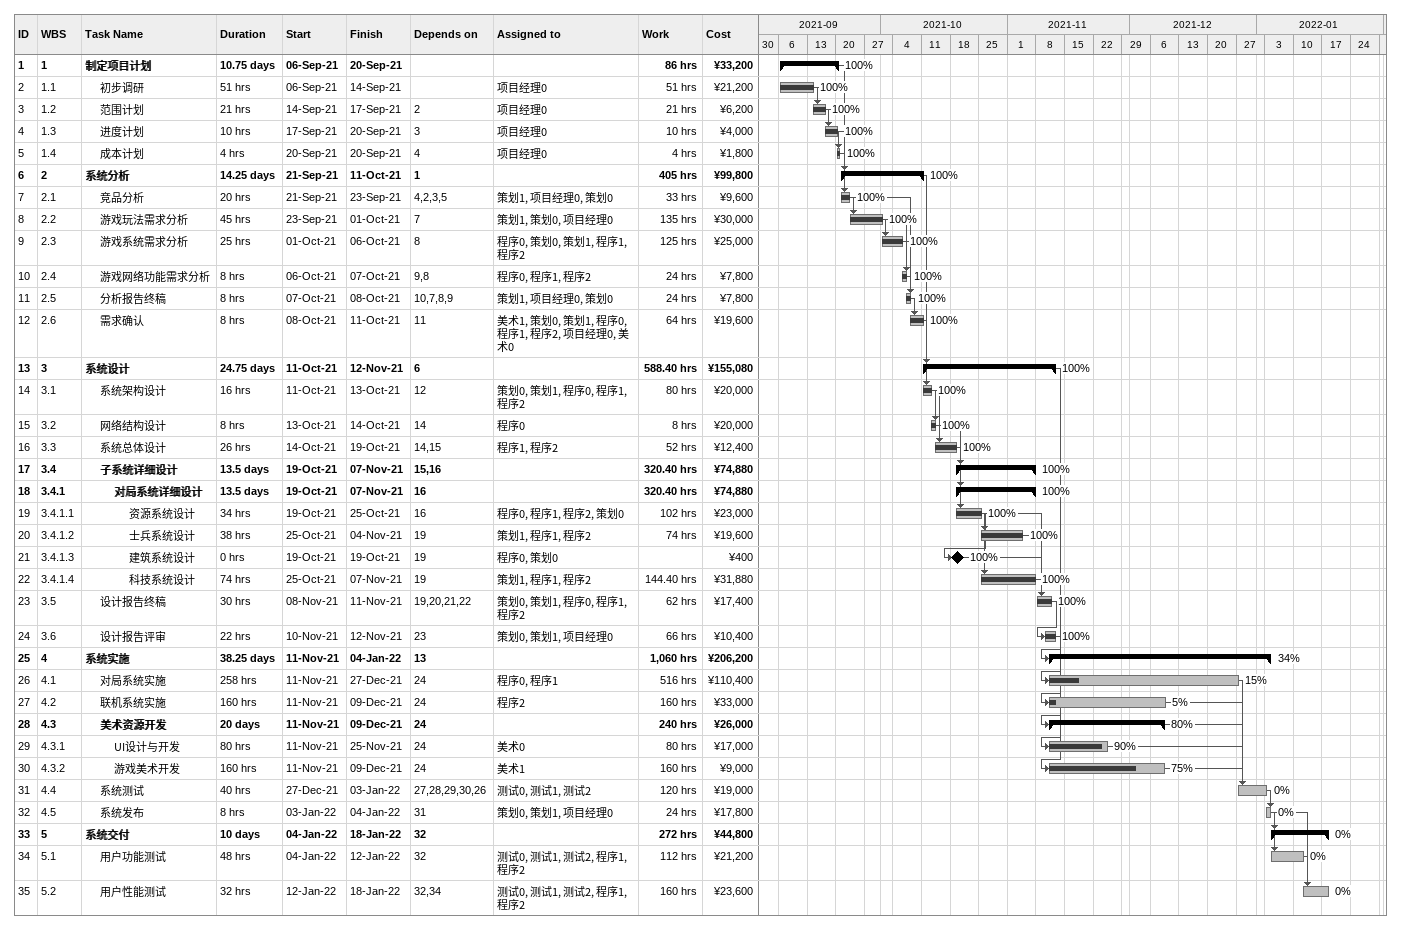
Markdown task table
| ID | WBS | Task | Duration | Start | Finish | Predecessors | Resources | % complete | Work (h) | Cost (¥) |
|---|---|---|---|---|---|---|---|---|---|---|
| 1 | 1 | **制定项目计划** | 10.75d | 2021-09-06 | 2021-09-20 |  |  | 100 | 86 | 33200 |
| 2 | 1.1 | 初步调研 | 51h | 2021-09-06 | 2021-09-14 |  | 项目经理0 | 100 | 51 | 21200 |
| 3 | 1.2 | 范围计划 | 21h | 2021-09-14 | 2021-09-17 | 2 | 项目经理0 | 100 | 21 | 6200 |
| 4 | 1.3 | 进度计划 | 10h | 2021-09-17 | 2021-09-20 | 3 | 项目经理0 | 100 | 10 | 4000 |
| 5 | 1.4 | 成本计划 | 4h | 2021-09-20 | 2021-09-20 | 4 | 项目经理0 | 100 | 4 | 1800 |
| 6 | 2 | **系统分析** | 14.25d | 2021-09-21 | 2021-10-11 | 1 |  | 100 | 405 | 99800 |
| 7 | 2.1 | 竞品分析 | 20h | 2021-09-21 | 2021-09-23 | 4, 2, 3, 5 | 策划1, 项目经理0, 策划0 | 100 | 33 | 9600 |
| 8 | 2.2 | 游戏玩法需求分析 | 45h | 2021-09-23 | 2021-10-01 | 7 | 策划1, 策划0, 项目经理0 | 100 | 135 | 30000 |
| 9 | 2.3 | 游戏系统需求分析 | 25h | 2021-10-01 | 2021-10-06 | 8 | 程序0, 策划0, 策划1, 程序1, 程序2 | 100 | 125 | 25000 |
| 10 | 2.4 | 游戏网络功能需求分析 | 8h | 2021-10-06 | 2021-10-07 | 9, 8 | 程序0, 程序1, 程序2 | 100 | 24 | 7800 |
| 11 | 2.5 | 分析报告终稿 | 8h | 2021-10-07 | 2021-10-08 | 10, 7, 8, 9 | 策划1, 项目经理0, 策划0 | 100 | 24 | 7800 |
| 12 | 2.6 | 需求确认 | 8h | 2021-10-08 | 2021-10-11 | 11 | 美术1, 策划0, 策划1, 程序0, 程序1, 程序2, 项目经理0, 美术0 | 100 | 64 | 19600 |
| 13 | 3 | **系统设计** | 24.75d | 2021-10-11 | 2021-11-12 | 6 |  | 100 | 588.40 | 155080 |
| 14 | 3.1 | 系统架构设计 | 16h | 2021-10-11 | 2021-10-13 | 12 | 策划0, 策划1, 程序0, 程序1, 程序2 | 100 | 80 | 20000 |
| 15 | 3.2 | 网络结构设计 | 8h | 2021-10-13 | 2021-10-14 | 14 | 程序0 | 100 | 8 | 20000 |
| 16 | 3.3 | 系统总体设计 | 26h | 2021-10-14 | 2021-10-19 | 14, 15 | 程序1, 程序2 | 100 | 52 | 12400 |
| 17 | 3.4 | **子系统详细设计** | 13.5d | 2021-10-19 | 2021-11-07 | 15, 16 |  | 100 | 320.40 | 74880 |
| 18 | 3.4.1 | **对局系统详细设计** | 13.5d | 2021-10-19 | 2021-11-07 | 16 |  | 100 | 320.40 | 74880 |
| 19 | 3.4.1.1 | 资源系统设计 | 34h | 2021-10-19 | 2021-10-25 | 16 | 程序0, 程序1, 程序2, 策划0 | 100 | 102 | 23000 |
| 20 | 3.4.1.2 | 士兵系统设计 | 38h | 2021-10-25 | 2021-11-04 | 19 | 策划1, 程序1, 程序2 | 100 | 74 | 19600 |
| 21 | 3.4.1.3 | 建筑系统设计 | 0h | 2021-10-19 | 2021-10-19 | 19 | 程序0, 策划0 | 100 |  | 400 |
| 22 | 3.4.1.4 | 科技系统设计 | 74h | 2021-10-25 | 2021-11-07 | 19 | 策划1, 程序1, 程序2 | 100 | 144.40 | 31880 |
| 23 | 3.5 | 设计报告终稿 | 30h | 2021-11-08 | 2021-11-11 | 19, 20, 21, 22 | 策划0, 策划1, 程序0, 程序1, 程序2 | 100 | 62 | 17400 |
| 24 | 3.6 | 设计报告评审 | 22h | 2021-11-10 | 2021-11-12 | 23 | 策划0, 策划1, 项目经理0 | 100 | 66 | 10400 |
| 25 | 4 | **系统实施** | 38.25d | 2021-11-11 | 2022-01-04 | 13 |  | 34 | 1060 | 206200 |
| 26 | 4.1 | 对局系统实施 | 258h | 2021-11-11 | 2021-12-27 | 24 | 程序0, 程序1 | 15 | 516 | 110400 |
| 27 | 4.2 | 联机系统实施 | 160h | 2021-11-11 | 2021-12-09 | 24 | 程序2 | 5 | 160 | 33000 |
| 28 | 4.3 | **美术资源开发** | 20d | 2021-11-11 | 2021-12-09 | 24 |  | 80 | 240 | 26000 |
| 29 | 4.3.1 | UI设计与开发 | 80h | 2021-11-11 | 2021-11-25 | 24 | 美术0 | 90 | 80 | 17000 |
| 30 | 4.3.2 | 游戏美术开发 | 160h | 2021-11-11 | 2021-12-09 | 24 | 美术1 | 75 | 160 | 9000 |
| 31 | 4.4 | 系统测试 | 40h | 2021-12-27 | 2022-01-03 | 27, 28, 29, 30, 26 | 测试0, 测试1, 测试2 | 0 | 120 | 19000 |
| 32 | 4.5 | 系统发布 | 8h | 2022-01-03 | 2022-01-04 | 31 | 策划0, 策划1, 项目经理0 | 0 | 24 | 17800 |
| 33 | 5 | **系统交付** | 10d | 2022-01-04 | 2022-01-18 | 32 |  | 0 | 272 | 44800 |
| 34 | 5.1 | 用户功能测试 | 48h | 2022-01-04 | 2022-01-12 | 32 | 测试0, 测试1, 测试2, 程序1, 程序2 | 0 | 112 | 21200 |
| 35 | 5.2 | 用户性能测试 | 32h | 2022-01-12 | 2022-01-18 | 32, 34 | 测试0, 测试1, 测试2, 程序1, 程序2 | 0 | 160 | 23600 |
